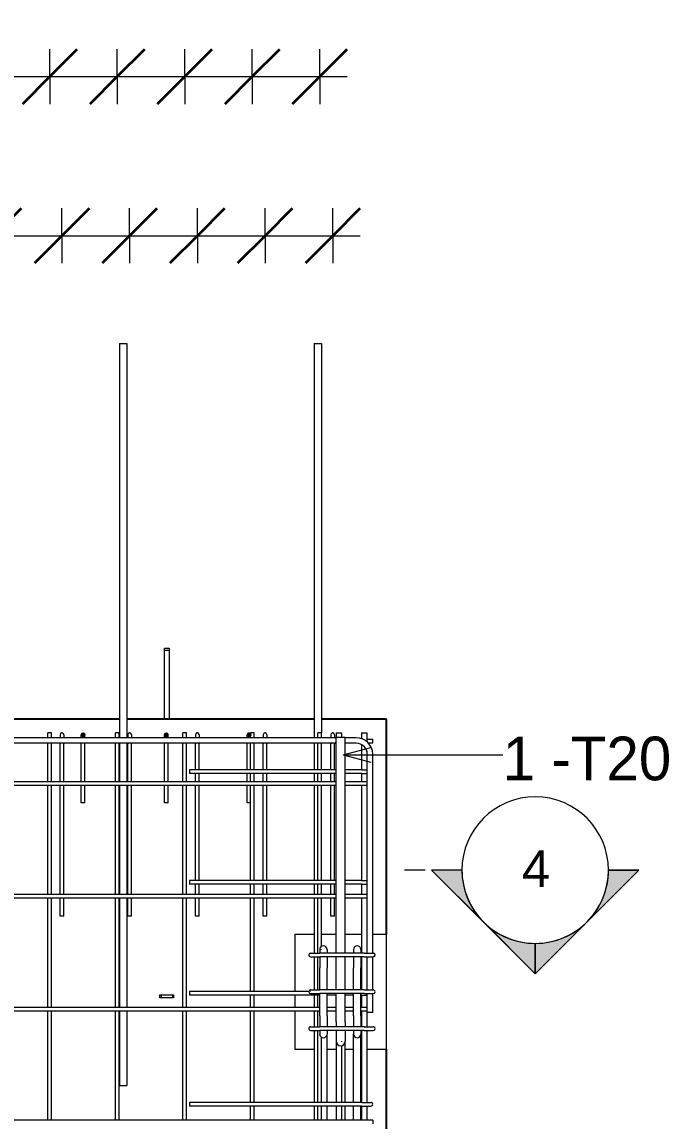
# Model space of a CAD drawing. Header units: millimetres. Extents: x -6138 to 17183, y 2886 to 77066.
# Drawn here: x -2346 to -934, y 5320 to 7722 of the extents above; entities that cross this region are included whole.
import ezdxf

# ---------------------------------------------------------------- set-up
doc = ezdxf.new("R2010")
doc.units = ezdxf.units.MM
for name, color, linetype, lineweight in [('A-ANNO-DIMS', 211, 'Continuous', 9), ('A-ANNO-DIMS-40', 211, 'Continuous', 9), ('A-GENM', 13, 'Continuous', 18), ('A-WALL', 113, 'Continuous', 25), ('G-ANNO-SYMB', 111, 'Continuous', 9), ('S-BEAM', 12, 'Continuous', 18), ('S-RBAR', 171, 'Continuous', 18), ('S-RBAR-IDEN', 171, 'Continuous', 9)]:
    doc.layers.add(name, color=color, linetype=linetype, lineweight=lineweight)
doc.styles.add('Arial', font='arial.ttf', dxfattribs={"height": 80})
doc.styles.add('Nirmala UI', font='Nirmala.ttf', dxfattribs={"height": 95.25})
doc.dimstyles.new('Arc_Length_-_2_5mm_Arial', dxfattribs={"dimscale": 304.8, "dimtxt": 100.546939, "dimasz": 0.393701, "dimexe": 0.19685, "dimexo": 0.0625, "dimgap": 0.229659, "dimtad": 1, "dimdec": 0, "dimzin": 0, "dimdsep": 46, "dimtxsty": 'Arial', "dimblk1": 'OBLIQUE', "dimblk2": 'OBLIQUE', "dimsah": 1, "dimcen": 0.09, "dimdle": 0.19685, "dimazin": 0, "dimtfac": 1, "dimtdec": 4, "dimtix": 1, "dimtmove": 0, "dimatfit": 3, "dimfxl": 0.19685, "dimfxlon": 1, "dimtvp": 1, "dimtolj": 1, "dimtzin": 0, "dimarcsym": 2})
doc.dimstyles.new('Arc_Length_-_2_5mm_Arial_1', dxfattribs={"dimscale": 304.8, "dimtxt": 100.546939, "dimasz": 0.393701, "dimexe": 0.19685, "dimexo": 0.0625, "dimgap": 0.229659, "dimtad": 1, "dimdec": 0, "dimzin": 0, "dimdsep": 46, "dimtxsty": 'Nirmala UI', "dimblk1": 'OBLIQUE', "dimblk2": 'OBLIQUE', "dimsah": 1, "dimcen": 0.09, "dimdle": 0.19685, "dimazin": 0, "dimtfac": 1, "dimtdec": 4, "dimtix": 1, "dimtmove": 0, "dimatfit": 3, "dimfxl": 0.19685, "dimfxlon": 1, "dimtvp": 1, "dimtolj": 1, "dimtzin": 0, "dimarcsym": 2})

# ---------------------------------------------------------------- blocks, each defined once
blk = doc.blocks.new('RR spread anchor face based - RR-SA-1_4-160-614768-Elevation Front 1')
at = {"layer": 'A-GENM'}
for p, q in [((-3735.4, 5597.7), (-3732.9, 5597.7)), ((-3735.4, 5591.7), (-3735.4, 5597.7)), ((-3732.9, 5597.7), (-3707.9, 5597.7)), ((-3732.9, 5597.7), (-3732.9, 5591.7)), ((-3707.9, 5597.7), (-3705.4, 5597.7)), ((-3707.9, 5597.7), (-3707.9, 5591.7)), ((-3705.4, 5597.7), (-3705.4, 5591.7)), ((-3732.9, 5591.7), (-3735.4, 5591.7)), ((-3707.9, 5591.7), (-3732.9, 5591.7)), ((-3705.4, 5591.7), (-3707.9, 5591.7))]:
    blk.add_line(p, q, dxfattribs=at)
blk = doc.blocks.new('RR spread anchor face based - RR-SA-2_5-250-614728-Elevation Front 1')
at = {"layer": 'A-GENM'}
for p, q in [((-3725.4, 6350), (-3725.4, 6355)), ((-3725.4, 6355), (-3715.4, 6355)), ((-3725.4, 6199.7), (-3725.4, 6350)), ((-3715.4, 6350), (-3725.4, 6350)), ((-3715.4, 6355), (-3715.4, 6350)), ((-3715.4, 6350), (-3715.4, 6199.7))]:
    blk.add_line(p, q, dxfattribs=at)
blk = doc.blocks.new('DIMBLOCK12-Elevation Front 1')
at = {"layer": 'A-ANNO-DIMS-40', "lineweight": 35}
for p, q in [((-2407.3, 7255.1), (-2347.3, 7315.1)), ((-2259.4, 7255.1), (-2199.4, 7315.1)), ((-2407.3, 7255.1), (-2467.3, 7195.1)), ((-2259.4, 7255.1), (-2319.4, 7195.1))]:
    blk.add_line(p, q, dxfattribs=at)
at = {"layer": 'A-ANNO-DIMS-40'}
for p, q in [((-2407.3, 7255.1), (-2407.3, 7315.1)), ((-2259.4, 7255.1), (-2259.4, 7315.1)), ((-2407.3, 7255.1), (-2259.4, 7255.1)), ((-2407.3, 7255.1), (-2407.3, 7195.1)), ((-2259.4, 7255.1), (-2259.4, 7195.1))]:
    blk.add_line(p, q, dxfattribs=at)
blk = doc.blocks.new('_Oblique')
at = {"color": 0, "linetype": 'ByBlock', "lineweight": -2}
blk.add_line((-0.5, -0.5), (0.5, 0.5), dxfattribs=at)
blk = doc.blocks.new('DIMBLOCK13-Elevation Front 1')
at = {"layer": 'A-ANNO-DIMS-40', "lineweight": 35}
for p, q in [((-2259.4, 7255.1), (-2199.4, 7315.1)), ((-2111.5, 7255.1), (-2051.5, 7315.1)), ((-2259.4, 7255.1), (-2319.4, 7195.1)), ((-2111.5, 7255.1), (-2171.5, 7195.1))]:
    blk.add_line(p, q, dxfattribs=at)
at = {"layer": 'A-ANNO-DIMS-40'}
for p, q in [((-2259.4, 7255.1), (-2259.4, 7315.1)), ((-2111.5, 7255.1), (-2111.5, 7315.1)), ((-2259.4, 7255.1), (-2111.5, 7255.1)), ((-2259.4, 7255.1), (-2259.4, 7195.1)), ((-2111.5, 7255.1), (-2111.5, 7195.1))]:
    blk.add_line(p, q, dxfattribs=at)
blk = doc.blocks.new('DIMBLOCK14-Elevation Front 1')
at = {"layer": 'A-ANNO-DIMS-40', "lineweight": 35}
for p, q in [((-2111.5, 7255.1), (-2051.5, 7315.1)), ((-1963.5, 7255.1), (-1903.5, 7315.1)), ((-2111.5, 7255.1), (-2171.5, 7195.1)), ((-1963.5, 7255.1), (-2023.5, 7195.1))]:
    blk.add_line(p, q, dxfattribs=at)
at = {"layer": 'A-ANNO-DIMS-40'}
for p, q in [((-2111.5, 7255.1), (-2111.5, 7315.1)), ((-1963.5, 7255.1), (-1963.5, 7315.1)), ((-2111.5, 7255.1), (-1963.5, 7255.1)), ((-2111.5, 7255.1), (-2111.5, 7195.1)), ((-1963.5, 7255.1), (-1963.5, 7195.1))]:
    blk.add_line(p, q, dxfattribs=at)
blk = doc.blocks.new('DIMBLOCK15-Elevation Front 1')
at = {"layer": 'A-ANNO-DIMS-40', "lineweight": 35}
for p, q in [((-1963.5, 7255.1), (-1903.5, 7315.1)), ((-1815.6, 7255.1), (-1755.6, 7315.1)), ((-1963.5, 7255.1), (-2023.5, 7195.1)), ((-1815.6, 7255.1), (-1875.6, 7195.1))]:
    blk.add_line(p, q, dxfattribs=at)
at = {"layer": 'A-ANNO-DIMS-40'}
for p, q in [((-1963.5, 7255.1), (-1963.5, 7315.1)), ((-1815.6, 7255.1), (-1815.6, 7315.1)), ((-1963.5, 7255.1), (-1815.6, 7255.1)), ((-1963.5, 7255.1), (-1963.5, 7195.1)), ((-1815.6, 7255.1), (-1815.6, 7195.1))]:
    blk.add_line(p, q, dxfattribs=at)
blk = doc.blocks.new('DIMBLOCK16-Elevation Front 1')
at = {"layer": 'A-ANNO-DIMS-40', "lineweight": 35}
for p, q in [((-1815.6, 7255.1), (-1755.6, 7315.1)), ((-1667.7, 7255.1), (-1607.7, 7315.1)), ((-1815.6, 7255.1), (-1875.6, 7195.1)), ((-1667.7, 7255.1), (-1727.7, 7195.1))]:
    blk.add_line(p, q, dxfattribs=at)
at = {"layer": 'A-ANNO-DIMS-40'}
for p, q in [((-1815.6, 7255.1), (-1815.6, 7315.1)), ((-1667.7, 7255.1), (-1667.7, 7315.1)), ((-1815.6, 7255.1), (-1607.7, 7255.1)), ((-1815.6, 7255.1), (-1815.6, 7195.1)), ((-1667.7, 7255.1), (-1667.7, 7195.1))]:
    blk.add_line(p, q, dxfattribs=at)
blk = doc.blocks.new('DIMBLOCK17-Elevation Front 1')
at = {"layer": 'A-ANNO-DIMS-40', "lineweight": 35}
for p, q in [((-4034.5, 7255.1), (-3974.5, 7315.1)), ((-3886.6, 7255.1), (-3826.6, 7315.1)), ((-3738.6, 7255.1), (-3678.6, 7315.1)), ((-3590.7, 7255.1), (-3530.7, 7315.1)), ((-3442.8, 7255.1), (-3382.8, 7315.1)), ((-3294.9, 7255.1), (-3234.9, 7315.1)), ((-3146.9, 7255.1), (-3086.9, 7315.1)), ((-2999, 7255.1), (-2939, 7315.1)), ((-2851.1, 7255.1), (-2791.1, 7315.1)), ((-2703.2, 7255.1), (-2643.2, 7315.1)), ((-2555.2, 7255.1), (-2495.2, 7315.1)), ((-2407.3, 7255.1), (-2347.3, 7315.1)), ((-2259.4, 7255.1), (-2199.4, 7315.1)), ((-2111.5, 7255.1), (-2051.5, 7315.1)), ((-1963.5, 7255.1), (-1903.5, 7315.1)), ((-1815.6, 7255.1), (-1755.6, 7315.1)), ((-1667.7, 7255.1), (-1607.7, 7315.1)), ((-4034.5, 7255.1), (-4094.5, 7195.1)), ((-3886.6, 7255.1), (-3946.6, 7195.1)), ((-3738.6, 7255.1), (-3798.6, 7195.1)), ((-3590.7, 7255.1), (-3650.7, 7195.1)), ((-3442.8, 7255.1), (-3502.8, 7195.1)), ((-3294.9, 7255.1), (-3354.9, 7195.1)), ((-3146.9, 7255.1), (-3206.9, 7195.1)), ((-2999, 7255.1), (-3059, 7195.1)), ((-2851.1, 7255.1), (-2911.1, 7195.1)), ((-2703.2, 7255.1), (-2763.2, 7195.1)), ((-2555.2, 7255.1), (-2615.2, 7195.1)), ((-2407.3, 7255.1), (-2467.3, 7195.1)), ((-2259.4, 7255.1), (-2319.4, 7195.1)), ((-2111.5, 7255.1), (-2171.5, 7195.1)), ((-1963.5, 7255.1), (-2023.5, 7195.1)), ((-1815.6, 7255.1), (-1875.6, 7195.1)), ((-1667.7, 7255.1), (-1727.7, 7195.1))]:
    blk.add_line(p, q, dxfattribs=at)
at = {"layer": 'A-ANNO-DIMS-40'}
for p, q in [((-4034.5, 7255.1), (-4034.5, 7315.1)), ((-3886.6, 7255.1), (-3886.6, 7315.1)), ((-3738.6, 7255.1), (-3738.6, 7315.1)), ((-3590.7, 7255.1), (-3590.7, 7315.1)), ((-3442.8, 7255.1), (-3442.8, 7315.1)), ((-3294.9, 7255.1), (-3294.9, 7315.1)), ((-3146.9, 7255.1), (-3146.9, 7315.1)), ((-2999, 7255.1), (-2999, 7315.1)), ((-2851.1, 7255.1), (-2851.1, 7315.1)), ((-2703.2, 7255.1), (-2703.2, 7315.1)), ((-2555.2, 7255.1), (-2555.2, 7315.1)), ((-2407.3, 7255.1), (-2407.3, 7315.1)), ((-2259.4, 7255.1), (-2259.4, 7315.1)), ((-2111.5, 7255.1), (-2111.5, 7315.1)), ((-1963.5, 7255.1), (-1963.5, 7315.1)), ((-1815.6, 7255.1), (-1815.6, 7315.1)), ((-1667.7, 7255.1), (-1667.7, 7315.1)), ((-4094.5, 7255.1), (-1607.7, 7255.1)), ((-4094.5, 7255.1), (-3886.6, 7255.1)), ((-4034.5, 7255.1), (-4034.5, 7195.1)), ((-3886.6, 7255.1), (-3738.6, 7255.1)), ((-3886.6, 7255.1), (-3886.6, 7195.1)), ((-3738.6, 7255.1), (-3590.7, 7255.1)), ((-3738.6, 7255.1), (-3738.6, 7195.1)), ((-3590.7, 7255.1), (-3442.8, 7255.1)), ((-3590.7, 7255.1), (-3590.7, 7195.1)), ((-3442.8, 7255.1), (-3294.9, 7255.1)), ((-3442.8, 7255.1), (-3442.8, 7195.1)), ((-3294.9, 7255.1), (-3146.9, 7255.1)), ((-3294.9, 7255.1), (-3294.9, 7195.1)), ((-3146.9, 7255.1), (-2999, 7255.1)), ((-3146.9, 7255.1), (-3146.9, 7195.1)), ((-2999, 7255.1), (-2851.1, 7255.1)), ((-2999, 7255.1), (-2999, 7195.1)), ((-2851.1, 7255.1), (-2703.2, 7255.1)), ((-2851.1, 7255.1), (-2851.1, 7195.1)), ((-2703.2, 7255.1), (-2555.2, 7255.1)), ((-2703.2, 7255.1), (-2703.2, 7195.1)), ((-2555.2, 7255.1), (-2407.3, 7255.1)), ((-2555.2, 7255.1), (-2555.2, 7195.1)), ((-2407.3, 7255.1), (-2259.4, 7255.1)), ((-2407.3, 7255.1), (-2407.3, 7195.1)), ((-2259.4, 7255.1), (-2111.5, 7255.1)), ((-2259.4, 7255.1), (-2259.4, 7195.1)), ((-2111.5, 7255.1), (-1963.5, 7255.1)), ((-2111.5, 7255.1), (-2111.5, 7195.1)), ((-1963.5, 7255.1), (-1815.6, 7255.1)), ((-1963.5, 7255.1), (-1963.5, 7195.1)), ((-1815.6, 7255.1), (-1607.7, 7255.1)), ((-1815.6, 7255.1), (-1815.6, 7195.1)), ((-1667.7, 7255.1), (-1667.7, 7195.1))]:
    blk.add_line(p, q, dxfattribs=at)
blk = doc.blocks.new('_None')
blk = doc.blocks.new('DIMBLOCK29-Elevation Front 1')
at = {"layer": 'A-ANNO-DIMS-40', "lineweight": 35}
for p, q in [((-2433, 7602.5), (-2373, 7662.5)), ((-2285.7, 7602.5), (-2225.7, 7662.5)), ((-2433, 7602.5), (-2493, 7542.5)), ((-2285.7, 7602.5), (-2345.7, 7542.5))]:
    blk.add_line(p, q, dxfattribs=at)
at = {"layer": 'A-ANNO-DIMS-40'}
for p, q in [((-2433, 7602.5), (-2433, 7662.5)), ((-2285.7, 7602.5), (-2285.7, 7662.5)), ((-2433, 7602.5), (-2285.7, 7602.5)), ((-2433, 7602.5), (-2433, 7542.5)), ((-2285.7, 7602.5), (-2285.7, 7542.5))]:
    blk.add_line(p, q, dxfattribs=at)
blk = doc.blocks.new('DIMBLOCK30-Elevation Front 1')
at = {"layer": 'A-ANNO-DIMS-40', "lineweight": 35}
for p, q in [((-2285.7, 7602.5), (-2225.7, 7662.5)), ((-2138.3, 7602.5), (-2078.3, 7662.5)), ((-2285.7, 7602.5), (-2345.7, 7542.5)), ((-2138.3, 7602.5), (-2198.3, 7542.5))]:
    blk.add_line(p, q, dxfattribs=at)
at = {"layer": 'A-ANNO-DIMS-40'}
for p, q in [((-2285.7, 7602.5), (-2285.7, 7662.5)), ((-2138.3, 7602.5), (-2138.3, 7662.5)), ((-2285.7, 7602.5), (-2138.3, 7602.5)), ((-2285.7, 7602.5), (-2285.7, 7542.5)), ((-2138.3, 7602.5), (-2138.3, 7542.5))]:
    blk.add_line(p, q, dxfattribs=at)
blk = doc.blocks.new('DIMBLOCK31-Elevation Front 1')
at = {"layer": 'A-ANNO-DIMS-40', "lineweight": 35}
for p, q in [((-2138.3, 7602.5), (-2078.3, 7662.5)), ((-1991, 7602.5), (-1931, 7662.5)), ((-2138.3, 7602.5), (-2198.3, 7542.5)), ((-1991, 7602.5), (-2051, 7542.5))]:
    blk.add_line(p, q, dxfattribs=at)
at = {"layer": 'A-ANNO-DIMS-40'}
for p, q in [((-2138.3, 7602.5), (-2138.3, 7662.5)), ((-1991, 7602.5), (-1991, 7662.5)), ((-2138.3, 7602.5), (-1991, 7602.5)), ((-2138.3, 7602.5), (-2138.3, 7542.5)), ((-1991, 7602.5), (-1991, 7542.5))]:
    blk.add_line(p, q, dxfattribs=at)
blk = doc.blocks.new('DIMBLOCK32-Elevation Front 1')
at = {"layer": 'A-ANNO-DIMS-40', "lineweight": 35}
for p, q in [((-1991, 7602.5), (-1931, 7662.5)), ((-1843.6, 7602.5), (-1783.6, 7662.5)), ((-1991, 7602.5), (-2051, 7542.5)), ((-1843.6, 7602.5), (-1903.6, 7542.5))]:
    blk.add_line(p, q, dxfattribs=at)
at = {"layer": 'A-ANNO-DIMS-40'}
for p, q in [((-1991, 7602.5), (-1991, 7662.5)), ((-1843.6, 7602.5), (-1843.6, 7662.5)), ((-1991, 7602.5), (-1843.6, 7602.5)), ((-1991, 7602.5), (-1991, 7542.5)), ((-1843.6, 7602.5), (-1843.6, 7542.5))]:
    blk.add_line(p, q, dxfattribs=at)
blk = doc.blocks.new('DIMBLOCK33-Elevation Front 1')
at = {"layer": 'A-ANNO-DIMS-40', "lineweight": 35}
for p, q in [((-1843.6, 7602.5), (-1783.6, 7662.5)), ((-1696.3, 7602.5), (-1636.3, 7662.5)), ((-1843.6, 7602.5), (-1903.6, 7542.5)), ((-1696.3, 7602.5), (-1756.3, 7542.5))]:
    blk.add_line(p, q, dxfattribs=at)
at = {"layer": 'A-ANNO-DIMS-40'}
for p, q in [((-1843.6, 7602.5), (-1843.6, 7662.5)), ((-1696.3, 7602.5), (-1696.3, 7662.5)), ((-1843.6, 7602.5), (-1636.3, 7602.5)), ((-1843.6, 7602.5), (-1843.6, 7542.5)), ((-1696.3, 7602.5), (-1696.3, 7542.5))]:
    blk.add_line(p, q, dxfattribs=at)
blk = doc.blocks.new('DIMBLOCK34-Elevation Front 1')
at = {"layer": 'A-ANNO-DIMS-40', "lineweight": 35}
for p, q in [((-4053.7, 7602.5), (-3993.7, 7662.5)), ((-3906.4, 7602.5), (-3846.4, 7662.5)), ((-3759, 7602.5), (-3699, 7662.5)), ((-3611.7, 7602.5), (-3551.7, 7662.5)), ((-3464.4, 7602.5), (-3404.4, 7662.5)), ((-3317, 7602.5), (-3257, 7662.5)), ((-3169.7, 7602.5), (-3109.7, 7662.5)), ((-3022.4, 7602.5), (-2962.4, 7662.5)), ((-2875, 7602.5), (-2815, 7662.5)), ((-2727.7, 7602.5), (-2667.7, 7662.5)), ((-2580.3, 7602.5), (-2520.3, 7662.5)), ((-2433, 7602.5), (-2373, 7662.5)), ((-2285.7, 7602.5), (-2225.7, 7662.5)), ((-2138.3, 7602.5), (-2078.3, 7662.5)), ((-1991, 7602.5), (-1931, 7662.5)), ((-1843.6, 7602.5), (-1783.6, 7662.5)), ((-1696.3, 7602.5), (-1636.3, 7662.5)), ((-4053.7, 7602.5), (-4113.7, 7542.5)), ((-3906.4, 7602.5), (-3966.4, 7542.5)), ((-3759, 7602.5), (-3819, 7542.5)), ((-3611.7, 7602.5), (-3671.7, 7542.5)), ((-3464.4, 7602.5), (-3524.4, 7542.5)), ((-3317, 7602.5), (-3377, 7542.5)), ((-3169.7, 7602.5), (-3229.7, 7542.5)), ((-3022.4, 7602.5), (-3082.4, 7542.5)), ((-2875, 7602.5), (-2935, 7542.5)), ((-2727.7, 7602.5), (-2787.7, 7542.5)), ((-2580.3, 7602.5), (-2640.3, 7542.5)), ((-2433, 7602.5), (-2493, 7542.5)), ((-2285.7, 7602.5), (-2345.7, 7542.5)), ((-2138.3, 7602.5), (-2198.3, 7542.5)), ((-1991, 7602.5), (-2051, 7542.5)), ((-1843.6, 7602.5), (-1903.6, 7542.5)), ((-1696.3, 7602.5), (-1756.3, 7542.5))]:
    blk.add_line(p, q, dxfattribs=at)
at = {"layer": 'A-ANNO-DIMS-40'}
for p, q in [((-4053.7, 7602.5), (-4053.7, 7662.5)), ((-3906.4, 7602.5), (-3906.4, 7662.5)), ((-3759, 7602.5), (-3759, 7662.5)), ((-3611.7, 7602.5), (-3611.7, 7662.5)), ((-3464.4, 7602.5), (-3464.4, 7662.5)), ((-3317, 7602.5), (-3317, 7662.5)), ((-3169.7, 7602.5), (-3169.7, 7662.5)), ((-3022.4, 7602.5), (-3022.4, 7662.5)), ((-2875, 7602.5), (-2875, 7662.5)), ((-2727.7, 7602.5), (-2727.7, 7662.5)), ((-2580.3, 7602.5), (-2580.3, 7662.5)), ((-2433, 7602.5), (-2433, 7662.5)), ((-2285.7, 7602.5), (-2285.7, 7662.5)), ((-2138.3, 7602.5), (-2138.3, 7662.5)), ((-1991, 7602.5), (-1991, 7662.5)), ((-1843.6, 7602.5), (-1843.6, 7662.5)), ((-1696.3, 7602.5), (-1696.3, 7662.5)), ((-4113.7, 7602.5), (-1636.3, 7602.5)), ((-4113.7, 7602.5), (-3906.4, 7602.5)), ((-4053.7, 7602.5), (-4053.7, 7542.5)), ((-3906.4, 7602.5), (-3759, 7602.5)), ((-3906.4, 7602.5), (-3906.4, 7542.5)), ((-3759, 7602.5), (-3611.7, 7602.5)), ((-3759, 7602.5), (-3759, 7542.5)), ((-3611.7, 7602.5), (-3464.4, 7602.5)), ((-3611.7, 7602.5), (-3611.7, 7542.5)), ((-3464.4, 7602.5), (-3317, 7602.5)), ((-3464.4, 7602.5), (-3464.4, 7542.5)), ((-3317, 7602.5), (-3169.7, 7602.5)), ((-3317, 7602.5), (-3317, 7542.5)), ((-3169.7, 7602.5), (-3022.4, 7602.5)), ((-3169.7, 7602.5), (-3169.7, 7542.5)), ((-3022.4, 7602.5), (-2875, 7602.5)), ((-3022.4, 7602.5), (-3022.4, 7542.5)), ((-2875, 7602.5), (-2727.7, 7602.5)), ((-2875, 7602.5), (-2875, 7542.5)), ((-2727.7, 7602.5), (-2580.3, 7602.5)), ((-2727.7, 7602.5), (-2727.7, 7542.5)), ((-2580.3, 7602.5), (-2433, 7602.5)), ((-2580.3, 7602.5), (-2580.3, 7542.5)), ((-2433, 7602.5), (-2285.7, 7602.5)), ((-2433, 7602.5), (-2433, 7542.5)), ((-2285.7, 7602.5), (-2138.3, 7602.5)), ((-2285.7, 7602.5), (-2285.7, 7542.5)), ((-2138.3, 7602.5), (-1991, 7602.5)), ((-2138.3, 7602.5), (-2138.3, 7542.5)), ((-1991, 7602.5), (-1843.6, 7602.5)), ((-1991, 7602.5), (-1991, 7542.5)), ((-1843.6, 7602.5), (-1636.3, 7602.5)), ((-1843.6, 7602.5), (-1843.6, 7542.5)), ((-1696.3, 7602.5), (-1696.3, 7542.5))]:
    blk.add_line(p, q, dxfattribs=at)
blk = doc.blocks.new('Detail View - M_Section Head - Filled SHOP DWG-600895-Elevation Front 1')
at = {"layer": 'G-ANNO-SYMB'}
h = blk.add_hatch(color=256, dxfattribs=at)
edge = h.paths.add_edge_path()
edge.add_line((-1452, 4670.2), (-1385.7, 4670.2))
edge.add_arc((-1225.7, 4670.2), 160, 180, 225)
edge.add_line((-1338.8, 4557.1), (-1452, 4670.2))
h = blk.add_hatch(color=256, dxfattribs=at)
edge = h.paths.add_edge_path()
edge.add_line((-999.4, 4670.2), (-1112.6, 4557.1))
edge.add_arc((-1225.7, 4670.2), 160, 315, 360)
edge.add_line((-1065.7, 4670.2), (-999.4, 4670.2))
h = blk.add_hatch(color=256, dxfattribs=at)
edge = h.paths.add_edge_path()
edge.add_line((-1225.7, 4443.9), (-1338.8, 4557.1))
edge.add_arc((-1225.7, 4670.2), 160, 225, 270)
edge.add_line((-1225.7, 4510.2), (-1225.7, 4443.9))
h = blk.add_hatch(color=256, dxfattribs=at)
edge = h.paths.add_edge_path()
edge.add_line((-1225.7, 4443.9), (-1225.7, 4510.2))
edge.add_arc((-1225.7, 4670.2), 160, 270, 315)
edge.add_line((-1112.6, 4557.1), (-1225.7, 4443.9))
for p, q in [((-1225.7, 4443.9), (-1452, 4670.2)), ((-1385.7, 4670.2), (-1452, 4670.2)), ((-1452, 4670.2), (-1338.8, 4557.1)), ((-1385.7, 4670.2), (-1452, 4670.2)), ((-1225.7, 4443.9), (-999.4, 4670.2)), ((-1112.6, 4557.1), (-999.4, 4670.2)), ((-1065.7, 4670.2), (-999.4, 4670.2)), ((-999.4, 4670.2), (-1065.7, 4670.2)), ((-1338.8, 4557.1), (-1225.7, 4443.9)), ((-1225.7, 4443.9), (-1112.6, 4557.1)), ((-1225.7, 4510.2), (-1225.7, 4443.9)), ((-1225.7, 4443.9), (-1225.7, 4510.2))]:
    blk.add_line(p, q, dxfattribs=at)
for start, end in [(360, 180), (180, 360), (180, 225), (315, 0), (225, 270), (270, 315)]:
    blk.add_arc((-1225.7, 4670.2), 160, start, end, dxfattribs=at)

msp = doc.modelspace()

# ---------------------------------------------------------------- hatches: boundary and pattern name
at = {"layer": 'S-RBAR'}
for points in [[(-2212.9, 6161.3), (-2208.9, 6165.3), (-2212.9, 6169.3), (-2216.9, 6165.3)], [(-2031.6, 6161.3), (-2027.6, 6165.3), (-2031.6, 6169.3), (-2035.6, 6165.3), (-2034.8, 6164.4)], [(-1850.4, 6161.3), (-1846.4, 6165.3), (-1850.4, 6169.3), (-1854.4, 6165.3)]]:
    msp.add_hatch(color=256, dxfattribs=at).paths.add_polyline_path(points)
h = msp.add_hatch(color=256, dxfattribs=at)
edge = h.paths.add_edge_path()
edge.add_arc((-2212.9, 6165.3), 4, 0, 360)
h = msp.add_hatch(color=256, dxfattribs=at)
edge = h.paths.add_edge_path()
edge.add_arc((-2031.6, 6165.3), 4, 0, 360)
h = msp.add_hatch(color=256, dxfattribs=at)
edge = h.paths.add_edge_path()
edge.add_arc((-1850.4, 6165.3), 4, 0, 360)

# ---------------------------------------------------------------- linework, layer by layer
at = {"layer": 'A-WALL'}
for p, q in [((-2133.4, 6199.7), (-2617.4, 6199.7)), ((-1708.4, 6199.7), (-2117.4, 6199.7)), ((-1550.4, 6199.7), (-1692.4, 6199.7)), ((-1550.4, 5729.8), (-1550.4, 6199.7)), ((-1550.4, 3269.7), (-1550.4, 5479.7))]:
    msp.add_line(p, q, dxfattribs=at)
at = {"layer": 'G-ANNO-SYMB'}
msp.add_line((-1465.7, 5870.2), (-1511.1, 5870.2), dxfattribs=at)
at = {"layer": 'S-BEAM'}
for p, q in [((-1750.4, 5729.7), (-1750.4, 5605.2)), ((-1708.4, 5729.7), (-1750.4, 5729.7)), ((-1660.4, 5729.7), (-1692.3, 5729.7)), ((-1605.4, 5729.7), (-1640.4, 5729.7)), ((-1592.4, 5729.7), (-1593.4, 5729.7)), ((-1550.4, 5729.7), (-1580.4, 5729.7)), ((-1550.4, 5479.7), (-1550.4, 5729.7)), ((-1750.4, 5597.2), (-1750.4, 5570.6)), ((-1750.4, 5562.6), (-1750.4, 5479.7)), ((-1750.4, 5479.7), (-1708.4, 5479.7)), ((-1680.4, 5479.7), (-1660.4, 5479.7)), ((-1640.4, 5479.7), (-1622.4, 5479.7)), ((-1606.4, 5479.7), (-1605.4, 5479.7)), ((-1593.4, 5479.7), (-1550.4, 5479.7))]:
    msp.add_line(p, q, dxfattribs=at)
at = {"layer": 'S-RBAR'}
for p, q in [((-2133.4, 7019.7), (-2133.4, 6159.2)), ((-2133.4, 7019.7), (-2117.4, 7019.7)), ((-2117.4, 7019.7), (-2117.4, 6159.2)), ((-1708.4, 7019.7), (-1708.4, 6159.2)), ((-1708.4, 7019.7), (-1692.4, 7019.7)), ((-1692.4, 7019.7), (-1692.4, 6169.7)), ((-1660.4, 6159.2), (-3490.4, 6159.2)), ((-2281.7, 6169.7), (-2289.7, 6169.7)), ((-2289.7, 6159.2), (-2289.7, 6169.7)), ((-2281.7, 6159.2), (-2281.7, 6169.7)), ((-2263.4, 6165.7), (-2263.4, 6159.3)), ((-2255.4, 6165.7), (-2255.4, 6159.3)), ((-2212.9, 6169.3), (-2216.9, 6165.3)), ((-2216.9, 6159.4), (-2216.9, 6165.3)), ((-2216.9, 6165.3), (-2212.9, 6161.3)), ((-2208.9, 6165.3), (-2212.9, 6169.3)), ((-2212.9, 6161.3), (-2208.9, 6165.3)), ((-2208.9, 6159.4), (-2208.9, 6165.3)), ((-2134.3, 6169.7), (-2142.3, 6169.7)), ((-2142.3, 6159.2), (-2142.3, 6169.7)), ((-2134.3, 6159.2), (-2134.3, 6169.7)), ((-2115.5, 6165.7), (-2115.5, 6159.3)), ((-2107.5, 6165.7), (-2107.5, 6159.3)), ((-2031.6, 6169.3), (-2035.6, 6165.3)), ((-2035.6, 6159.4), (-2035.6, 6165.3)), ((-2035.6, 6165.3), (-2034.8, 6164.4)), ((-2034.8, 6164.4), (-2031.6, 6161.3)), ((-2027.6, 6165.3), (-2031.6, 6169.3)), ((-2031.6, 6161.3), (-2027.6, 6165.3)), ((-2027.6, 6159.4), (-2027.6, 6165.3)), ((-1987, 6169.7), (-1995, 6169.7)), ((-1995, 6159.2), (-1995, 6169.7)), ((-1987, 6159.2), (-1987, 6169.7)), ((-1967.5, 6165.7), (-1967.5, 6159.3)), ((-1959.5, 6165.7), (-1959.5, 6159.3)), ((-1850.4, 6169.3), (-1854.4, 6165.3)), ((-1854.4, 6159.4), (-1854.4, 6165.3)), ((-1854.4, 6165.3), (-1850.4, 6161.3)), ((-1846.4, 6165.3), (-1850.4, 6169.3)), ((-1850.4, 6161.3), (-1846.4, 6165.3)), ((-1839.6, 6169.7), (-1847.6, 6169.7)), ((-1847.6, 6159.2), (-1847.6, 6169.7)), ((-1839.6, 6159.2), (-1839.6, 6169.7)), ((-1819.6, 6165.7), (-1819.6, 6159.3)), ((-1811.6, 6165.7), (-1811.6, 6159.3)), ((-1692.3, 6169.7), (-1700.3, 6169.7)), ((-1700.3, 6159.2), (-1700.3, 6169.7)), ((-1692.3, 6159.2), (-1692.3, 6169.7)), ((-1671.7, 6165.7), (-1671.7, 6159.3)), ((-1663.7, 6165.7), (-1663.7, 6159.3)), ((-1660.4, 6169.7), (-1660.4, 6159.7)), ((-1660.4, 6169.7), (-1648.4, 6169.7)), ((-1640.4, 6159.7), (-1660.4, 6159.7)), ((-1660.4, 5688.9), (-1660.4, 6159.7)), ((-1648.4, 6169.7), (-1648.4, 6159.7)), ((-1640.4, 5688.9), (-1640.4, 6159.7)), ((-1616.4, 6159.2), (-1640.4, 6159.2)), ((-1605.4, 6169.7), (-1605.4, 6157.3)), ((-1605.4, 6169.7), (-1593.4, 6169.7)), ((-1593.4, 6169.7), (-1593.4, 6150.6)), ((-1593.4, 6156.3), (-1580.4, 6156.3)), ((-1590.7, 6148.3), (-1580.4, 6148.3)), ((-1580.4, 6148.3), (-1580.4, 6156.3)), ((-1660.4, 6147.2), (-3490.4, 6147.2)), ((-2289.7, 6063), (-2289.7, 6147.2)), ((-2281.7, 6063), (-2281.7, 6147.2)), ((-2263.4, 6147.4), (-2263.4, 6145.7)), ((-2263.4, 6063), (-2263.4, 6145.7)), ((-2255.4, 6147.4), (-2255.4, 6145.7)), ((-2255.4, 6063), (-2255.4, 6145.7)), ((-2216.9, 6145.3), (-2216.9, 6147.4)), ((-2216.9, 6063), (-2216.9, 6145.3)), ((-2208.9, 6145.3), (-2208.9, 6147.4)), ((-2208.9, 6063), (-2208.9, 6145.3)), ((-2142.3, 6063), (-2142.3, 6147.2)), ((-2134.3, 6063), (-2134.3, 6147.2)), ((-2133.4, 6147.2), (-2133.4, 6063)), ((-2117.4, 6147.2), (-2117.4, 6063)), ((-2115.5, 6147.4), (-2115.5, 6145.7)), ((-2115.5, 6063), (-2115.5, 6145.7)), ((-2107.5, 6147.4), (-2107.5, 6145.7)), ((-2107.5, 6063), (-2107.5, 6145.7)), ((-2035.6, 6145.3), (-2035.6, 6147.4)), ((-2035.6, 6063), (-2035.6, 6145.3)), ((-2027.6, 6145.3), (-2027.6, 6147.4)), ((-2027.6, 6063), (-2027.6, 6145.3)), ((-1995, 6063), (-1995, 6147.2)), ((-1987, 6063), (-1987, 6147.2)), ((-1967.5, 6147.4), (-1967.5, 6145.7)), ((-1967.5, 6089.2), (-1967.5, 6145.7)), ((-1959.5, 6147.4), (-1959.5, 6145.7)), ((-1959.5, 6089.2), (-1959.5, 6145.7)), ((-1854.4, 6145.3), (-1854.4, 6147.4)), ((-1854.4, 6089.2), (-1854.4, 6145.3)), ((-1847.6, 6089.2), (-1847.6, 6147.2)), ((-1839.6, 6089.2), (-1839.6, 6147.2)), ((-1819.6, 6147.4), (-1819.6, 6145.7)), ((-1819.6, 6089.2), (-1819.6, 6145.7)), ((-1811.6, 6147.4), (-1811.6, 6145.7)), ((-1811.6, 6089.2), (-1811.6, 6145.7)), ((-1708.4, 6147.2), (-1708.4, 6089.2)), ((-1700.3, 6089.2), (-1700.3, 6147.2)), ((-1692.3, 6089.2), (-1692.3, 6147.2)), ((-1671.7, 6147.4), (-1671.7, 6145.7)), ((-1671.7, 6089.2), (-1671.7, 6145.7)), ((-1663.7, 6147.4), (-1663.7, 6145.7)), ((-1663.7, 6089.2), (-1663.7, 6145.7)), ((-1616.4, 6147.2), (-1640.4, 6147.2)), ((-1605.4, 6144.4), (-1605.4, 6089.2)), ((-1593.4, 6129.9), (-1593.4, 6089.2)), ((-1592.4, 5688.9), (-1592.4, 6123.2)), ((-1580.4, 5688.9), (-1580.4, 6123.2)), ((-1660.4, 6089.2), (-1980.4, 6089.2)), ((-1980.4, 6089.2), (-1980.4, 6081.2)), ((-1660.4, 6081.2), (-1980.4, 6081.2)), ((-1967.5, 6063), (-1967.5, 6081.2)), ((-1959.5, 6063), (-1959.5, 6081.2)), ((-1854.4, 6063), (-1854.4, 6081.2)), ((-1847.6, 6063), (-1847.6, 6081.2)), ((-1839.6, 6063), (-1839.6, 6081.2)), ((-1819.6, 6063), (-1819.6, 6081.2)), ((-1811.6, 6063), (-1811.6, 6081.2)), ((-1708.4, 6081.2), (-1708.4, 6063)), ((-1700.3, 6063), (-1700.3, 6081.2)), ((-1692.3, 6063), (-1692.3, 6081.2)), ((-1671.7, 6063), (-1671.7, 6081.2)), ((-1663.7, 6063), (-1663.7, 6081.2)), ((-1604.4, 6089.2), (-1640.4, 6089.2)), ((-1604.4, 6081.2), (-1640.4, 6081.2)), ((-1605.4, 6081.2), (-1605.4, 6063)), ((-1604.4, 6089.2), (-1592, 6089.2)), ((-1604.4, 6081.2), (-1592, 6081.2)), ((-1593.4, 6081.2), (-1593.4, 6063)), ((-1660.4, 6063), (-3490.4, 6063)), ((-1660.4, 6055), (-3490.4, 6055)), ((-2289.7, 5816.8), (-2289.7, 6055)), ((-2281.7, 5816.8), (-2281.7, 6055)), ((-2263.4, 5816.8), (-2263.4, 6055)), ((-2255.4, 5816.8), (-2255.4, 6055)), ((-2216.9, 6016.8), (-2216.9, 6055)), ((-2208.9, 6016.8), (-2208.9, 6055)), ((-2142.3, 5816.8), (-2142.3, 6055)), ((-2134.3, 5816.8), (-2134.3, 6055)), ((-2133.4, 6055), (-2133.4, 5816.8)), ((-2117.4, 6055), (-2117.4, 5816.8)), ((-2115.5, 5816.8), (-2115.5, 6055)), ((-2107.5, 5816.8), (-2107.5, 6055)), ((-2035.6, 6016.8), (-2035.6, 6055)), ((-2027.6, 6016.8), (-2027.6, 6055)), ((-1995, 5816.8), (-1995, 6055)), ((-1987, 5816.8), (-1987, 6055)), ((-1967.5, 5847.2), (-1967.5, 6055)), ((-1959.5, 5847.2), (-1959.5, 6055)), ((-1854.4, 6016.8), (-1854.4, 6055)), ((-1847.6, 5847.2), (-1847.6, 6055)), ((-1839.6, 5847.2), (-1839.6, 6055)), ((-1819.6, 5847.2), (-1819.6, 6055)), ((-1811.6, 5847.2), (-1811.6, 6055)), ((-1708.4, 6055), (-1708.4, 5847.2)), ((-1700.3, 5847.2), (-1700.3, 6055)), ((-1692.3, 5847.2), (-1692.3, 6055)), ((-1671.7, 5847.2), (-1671.7, 6055)), ((-1663.7, 5847.2), (-1663.7, 6055)), ((-1592.4, 6063), (-1640.4, 6063)), ((-1592.4, 6055), (-1640.4, 6055)), ((-1605.4, 6055), (-1605.4, 5847.2)), ((-1593.4, 6055), (-1593.4, 5847.2)), ((-2208.9, 6016.8), (-2216.9, 6016.8)), ((-2027.6, 6016.8), (-2035.6, 6016.8)), ((-1847.6, 6016.8), (-1854.4, 6016.8)), ((-1660.4, 5847.2), (-1980.4, 5847.2)), ((-1980.4, 5847.2), (-1980.4, 5839.2)), ((-1660.4, 5839.2), (-1980.4, 5839.2)), ((-1967.5, 5816.8), (-1967.5, 5839.2)), ((-1959.5, 5816.8), (-1959.5, 5839.2)), ((-1847.6, 5816.8), (-1847.6, 5839.2)), ((-1839.6, 5816.8), (-1839.6, 5839.2)), ((-1819.6, 5816.8), (-1819.6, 5839.2)), ((-1811.6, 5816.8), (-1811.6, 5839.2)), ((-1708.4, 5839.2), (-1708.4, 5816.8)), ((-1700.3, 5816.8), (-1700.3, 5839.2)), ((-1692.3, 5816.8), (-1692.3, 5839.2)), ((-1671.7, 5816.8), (-1671.7, 5839.2)), ((-1663.7, 5816.8), (-1663.7, 5839.2)), ((-1604.4, 5847.2), (-1640.4, 5847.2)), ((-1604.4, 5839.2), (-1640.4, 5839.2)), ((-1605.4, 5839.2), (-1605.4, 5816.8)), ((-1604.4, 5847.2), (-1592, 5847.2)), ((-1604.4, 5839.2), (-1592, 5839.2)), ((-1593.4, 5839.2), (-1593.4, 5816.8)), ((-1660.4, 5816.8), (-3490.4, 5816.8)), ((-1592.4, 5816.8), (-1640.4, 5816.8)), ((-1660.4, 5808.8), (-3490.4, 5808.8)), ((-2289.7, 5570.6), (-2289.7, 5808.8)), ((-2281.7, 5570.6), (-2281.7, 5808.8)), ((-2263.4, 5769.7), (-2263.4, 5808.8)), ((-2255.4, 5769.7), (-2255.4, 5808.8)), ((-2142.3, 5570.6), (-2142.3, 5808.8)), ((-2134.3, 5570.6), (-2134.3, 5808.8)), ((-2133.4, 5808.8), (-2133.4, 5570.6)), ((-2117.4, 5808.8), (-2117.4, 5570.6)), ((-2115.5, 5769.7), (-2115.5, 5808.8)), ((-2107.5, 5769.7), (-2107.5, 5808.8)), ((-1995, 5570.6), (-1995, 5808.8)), ((-1987, 5570.6), (-1987, 5808.8)), ((-1967.5, 5769.7), (-1967.5, 5808.8)), ((-1959.5, 5769.7), (-1959.5, 5808.8)), ((-1847.6, 5605.2), (-1847.6, 5808.8)), ((-1839.6, 5605.2), (-1839.6, 5808.8)), ((-1819.6, 5769.7), (-1819.6, 5808.8)), ((-1811.6, 5769.7), (-1811.6, 5808.8)), ((-1708.4, 5808.8), (-1708.4, 5688.9)), ((-1700.3, 5688.9), (-1700.3, 5808.8)), ((-1692.3, 5703.8), (-1692.3, 5808.8)), ((-1671.7, 5769.7), (-1671.7, 5808.8)), ((-1663.7, 5769.7), (-1663.7, 5808.8)), ((-1592.4, 5808.8), (-1640.4, 5808.8)), ((-1605.4, 5808.8), (-1605.4, 5688.9)), ((-1593.4, 5808.8), (-1593.4, 5688.9)), ((-2255.4, 5769.7), (-2263.4, 5769.7)), ((-2107.5, 5769.7), (-2115.5, 5769.7)), ((-1959.5, 5769.7), (-1967.5, 5769.7)), ((-1811.6, 5769.7), (-1819.6, 5769.7)), ((-1663.7, 5769.7), (-1671.7, 5769.7)), ((-1696.4, 5696.9), (-1696.4, 5689.5)), ((-1692.3, 5696.9), (-1692.3, 5697.4)), ((-1680.4, 5696.9), (-1680.4, 5689.5)), ((-1622.4, 5696.9), (-1622.4, 5689.5)), ((-1606.4, 5696.9), (-1606.4, 5689.5)), ((-1716.4, 5688.9), (-1696.4, 5688.9)), ((-1716.4, 5680.9), (-1696.4, 5680.9)), ((-1708.4, 5680.9), (-1708.4, 5608.6)), ((-1700.3, 5608.6), (-1700.3, 5680.9)), ((-1599.4, 5688.9), (-1696.4, 5688.9)), ((-1696.4, 5681.6), (-1696.4, 5656.9)), ((-1599.4, 5680.9), (-1696.4, 5680.9)), ((-1680.4, 5681.6), (-1680.4, 5656.9)), ((-1660.4, 5608.6), (-1660.4, 5680.9)), ((-1640.4, 5608.6), (-1640.4, 5680.9)), ((-1622.4, 5681.6), (-1622.4, 5656.9)), ((-1606.4, 5681.6), (-1606.4, 5656.9)), ((-1605.4, 5680.9), (-1605.4, 5608.6)), ((-1599.4, 5688.9), (-1579.4, 5688.9)), ((-1599.4, 5680.9), (-1579.4, 5680.9)), ((-1593.4, 5680.9), (-1593.4, 5608.6)), ((-1592.4, 5608.6), (-1592.4, 5680.9)), ((-1580.4, 5608.6), (-1580.4, 5680.9)), ((-1696.4, 5608.6), (-1696.4, 5656.9)), ((-1680.4, 5608.6), (-1680.4, 5656.9)), ((-1622.4, 5608.6), (-1622.4, 5656.9)), ((-1606.4, 5608.6), (-1606.4, 5656.9)), ((-1720.3, 5605.2), (-1980.4, 5605.2)), ((-1980.4, 5605.2), (-1980.4, 5597.2)), ((-1696.4, 5597.2), (-1980.4, 5597.2)), ((-1847.6, 5570.6), (-1847.6, 5597.2)), ((-1839.6, 5570.6), (-1839.6, 5597.2)), ((-1716.4, 5605.2), (-1717, 5605.2)), ((-1716.4, 5608.6), (-1696.4, 5608.6)), ((-1716.4, 5600.6), (-1696.4, 5600.6)), ((-1708.4, 5597.2), (-1708.4, 5570.6)), ((-1700.3, 5570.6), (-1700.3, 5597.2)), ((-1599.4, 5608.6), (-1696.4, 5608.6)), ((-1696.4, 5552.3), (-1696.4, 5600.6)), ((-1599.4, 5600.6), (-1696.4, 5600.6)), ((-1680.4, 5552.3), (-1680.4, 5600.6)), ((-1660.4, 5597.2), (-1680.4, 5597.2)), ((-1660.4, 5538.8), (-1660.4, 5600.6)), ((-1640.4, 5538.8), (-1640.4, 5600.6)), ((-1622.4, 5597.2), (-1640.4, 5597.2)), ((-1622.4, 5552.3), (-1622.4, 5600.6)), ((-1606.4, 5552.3), (-1606.4, 5600.6)), ((-1604.4, 5597.2), (-1606.4, 5597.2)), ((-1605.4, 5597.2), (-1605.4, 5570.6)), ((-1604.4, 5597.2), (-1592, 5597.2)), ((-1599.4, 5608.6), (-1579.4, 5608.6)), ((-1599.4, 5600.6), (-1579.4, 5600.6)), ((-1593.4, 5597.2), (-1593.4, 5570.6)), ((-1592.4, 5559.2), (-1592.4, 5600.6)), ((-1580.4, 5559.2), (-1580.4, 5600.6)), ((-1696.4, 5570.6), (-3449.3, 5570.6)), ((-1696.4, 5562.6), (-3449.3, 5562.6)), ((-2289.7, 5324.3), (-2289.7, 5562.6)), ((-2281.7, 5324.3), (-2281.7, 5562.6)), ((-2142.3, 5324.3), (-2142.3, 5562.6)), ((-2134.3, 5324.3), (-2134.3, 5562.6)), ((-2133.4, 5562.6), (-2133.4, 5399.7)), ((-2117.4, 5562.6), (-2117.4, 5399.7)), ((-1995, 5324.3), (-1995, 5562.6)), ((-1987, 5324.3), (-1987, 5562.6)), ((-1847.6, 5363.2), (-1847.6, 5562.6)), ((-1839.6, 5363.2), (-1839.6, 5562.6)), ((-1708.4, 5562.6), (-1708.4, 5528.3)), ((-1700.3, 5528.3), (-1700.3, 5562.6)), ((-1696.4, 5552.3), (-1696.4, 5527.6)), ((-1660.4, 5570.6), (-1680.4, 5570.6)), ((-1660.4, 5562.6), (-1680.4, 5562.6)), ((-1680.4, 5552.3), (-1680.4, 5527.6)), ((-1622.4, 5570.6), (-1640.4, 5570.6)), ((-1622.4, 5562.6), (-1640.4, 5562.6)), ((-1622.4, 5552.3), (-1622.4, 5527.6)), ((-1592.4, 5570.6), (-1606.4, 5570.6)), ((-1592.4, 5562.6), (-1606.4, 5562.6)), ((-1606.4, 5552.3), (-1606.4, 5527.6)), ((-1605.4, 5562.6), (-1605.4, 5528.3)), ((-1593.4, 5562.6), (-1593.4, 5528.3)), ((-1580.4, 5559.2), (-1592.4, 5559.2)), ((-1716.4, 5528.3), (-1696.4, 5528.3)), ((-1599.4, 5528.3), (-1696.4, 5528.3)), ((-1660.4, 5538.8), (-1660.4, 5528)), ((-1640.4, 5538.8), (-1640.4, 5528)), ((-1599.4, 5528.3), (-1579.4, 5528.3)), ((-1716.4, 5520.3), (-1696.4, 5520.3)), ((-1708.4, 5520.3), (-1708.4, 5363.2)), ((-1700.3, 5363.2), (-1700.3, 5520.3)), ((-1599.4, 5520.3), (-1696.4, 5520.3)), ((-1696.4, 5519.7), (-1696.4, 5512.3)), ((-1696.4, 5511.4), (-1696.4, 5512.3)), ((-1692.3, 5363.2), (-1692.3, 5505.4)), ((-1680.4, 5519.7), (-1680.4, 5512.3)), ((-1680.4, 5472.3), (-1680.4, 5512.3)), ((-1660.4, 5520.1), (-1660.4, 5496.8)), ((-1640.4, 5520.1), (-1640.4, 5496.8)), ((-1622.4, 5519.7), (-1622.4, 5512.3)), ((-1622.4, 5472.3), (-1622.4, 5512.3)), ((-1606.4, 5519.7), (-1606.4, 5512.3)), ((-1606.4, 5472.3), (-1606.4, 5512.3)), ((-1605.4, 5520.3), (-1605.4, 5363.2)), ((-1599.4, 5520.3), (-1579.4, 5520.3)), ((-1593.4, 5520.3), (-1593.4, 5363.2)), ((-1660.4, 5496.8), (-1660.4, 5363.2)), ((-1648.4, 5496.8), (-1648.4, 5495.2)), ((-1648.4, 5487), (-1648.4, 5363.2)), ((-1640.4, 5454.8), (-1640.4, 5496.8)), ((-1680.4, 5363.2), (-1680.4, 5472.3)), ((-1640.4, 5363.2), (-1640.4, 5454.8)), ((-1622.4, 5363.2), (-1622.4, 5472.3)), ((-1606.4, 5363.2), (-1606.4, 5472.3)), ((-2133.4, 5399.7), (-2117.4, 5399.7)), ((-1604.4, 5363.2), (-1980.4, 5363.2)), ((-1980.4, 5363.2), (-1980.4, 5355.2)), ((-1604.4, 5355.2), (-1980.4, 5355.2)), ((-1847.6, 5324.3), (-1847.6, 5355.2)), ((-1839.6, 5324.3), (-1839.6, 5355.2)), ((-1708.4, 5355.2), (-1708.4, 5324.3)), ((-1700.3, 5324.3), (-1700.3, 5355.2)), ((-1692.3, 5324.3), (-1692.3, 5355.2)), ((-1680.4, 5324.3), (-1680.4, 5355.2)), ((-1660.4, 5355.2), (-1660.4, 5324.3)), ((-1648.4, 5355.2), (-1648.4, 5324.3)), ((-1640.4, 5324.3), (-1640.4, 5355.2)), ((-1622.4, 5324.3), (-1622.4, 5355.2)), ((-1606.4, 5324.3), (-1606.4, 5355.2)), ((-1605.4, 5355.2), (-1605.4, 5324.3)), ((-1604.4, 5363.2), (-1584.4, 5363.2)), ((-1604.4, 5355.2), (-1584.4, 5355.2)), ((-1593.4, 5355.2), (-1593.4, 5324.3)), ((-1580.4, 5324.3), (-4170.4, 5324.3)), ((-1580.4, 5324.3), (-1580.4, 5316.3))]:
    msp.add_line(p, q, dxfattribs=at)
for centre in [(-2212.9, 6165.3), (-2031.6, 6165.3), (-1850.4, 6165.3)]:
    msp.add_circle(centre, 4, dxfattribs=at)
for centre, radius, start, end in [((-2259.4, 6165.7), 4, 0, 180), ((-2259.4, 6165.7), 4, 105, 144.4069), ((-2259.4, 6165.7), 4, 35.5931, 75), ((-2259.4, 6165.7), 4, 0, 15), ((-2212.9, 6165.3), 4, 0, 180), ((-2111.5, 6165.7), 4, 0, 180), ((-2111.5, 6165.7), 4, 105, 144.4069), ((-2111.5, 6165.7), 4, 35.5931, 75), ((-2111.5, 6165.7), 4, 0, 15), ((-2031.6, 6165.3), 4, 0, 180), ((-1963.5, 6165.7), 4, 0, 180), ((-1963.5, 6165.7), 4, 105, 144.4069), ((-1963.5, 6165.7), 4, 35.5931, 75), ((-1963.5, 6165.7), 4, 0, 15), ((-1850.4, 6165.3), 4, 46.4726, 180), ((-1815.6, 6165.7), 4, 0, 180), ((-1815.6, 6165.7), 4, 105, 144.4069), ((-1815.6, 6165.7), 4, 35.5931, 75), ((-1815.6, 6165.7), 4, 0, 15), ((-1667.7, 6165.7), 4, 0, 180), ((-1667.7, 6165.7), 4, 105, 144.4069), ((-1667.7, 6165.7), 4, 35.5931, 75), ((-1667.7, 6165.7), 4, 0, 15), ((-1616.4, 6123.2), 36, 360, 90), ((-1616.4, 6123.2), 24, 0, 90), ((-1688.4, 5696.9), 8, 0, 180), ((-1688.4, 5696.9), 8, 0, 15), ((-1614.4, 5696.9), 8, 0, 180), ((-1614.4, 5696.9), 8, 0, 15), ((-1716.4, 5684.9), 4, 90, 270), ((-1716.4, 5684.9), 4, 120, 165), ((-1716.4, 5684.9), 4, 120, 165), ((-1716.4, 5684.9), 4, 195, 240), ((-1716.4, 5684.9), 4, 195, 240), ((-1716.4, 5684.9), 4, 90, 105), ((-1716.4, 5684.9), 4, 90, 105), ((-1579.4, 5684.9), 4, 75, 90), ((-1579.4, 5684.9), 4, 270, 90), ((-1579.4, 5684.9), 4, 15, 60), ((-1579.4, 5684.9), 4, 300, 345), ((-1716.4, 5604.6), 4, 90, 270), ((-1716.4, 5604.6), 4, 120, 165), ((-1716.4, 5604.6), 4, 120, 165), ((-1716.4, 5604.6), 4, 90, 105), ((-1716.4, 5604.6), 4, 90, 105), ((-1579.4, 5604.6), 4, 75, 90), ((-1579.4, 5604.6), 4, 270, 90), ((-1579.4, 5604.6), 4, 15, 60), ((-1579.4, 5604.6), 4, 300, 345), ((-1716.4, 5524.3), 4, 90, 270), ((-1716.4, 5524.3), 4, 120, 165), ((-1716.4, 5524.3), 4, 120, 165), ((-1716.4, 5524.3), 4, 195, 240), ((-1716.4, 5524.3), 4, 195, 240), ((-1716.4, 5524.3), 4, 90, 105), ((-1716.4, 5524.3), 4, 90, 105), ((-1579.4, 5524.3), 4, 75, 90), ((-1579.4, 5524.3), 4, 270, 90), ((-1579.4, 5524.3), 4, 15, 60), ((-1579.4, 5524.3), 4, 300, 345), ((-1688.4, 5512.3), 8, 180, 0), ((-1614.4, 5512.3), 8, 180, 0), ((-1650.4, 5496.8), 10, 180, 0), ((-1584.4, 5359.2), 4, 75, 90), ((-1584.4, 5359.2), 4, 270, 90), ((-1584.4, 5359.2), 4, 15, 60), ((-1584.4, 5359.2), 4, 300, 345)]:
    msp.add_arc(centre, radius, start, end, dxfattribs=at)
at = {"layer": 'S-RBAR-IDEN'}
for q in [(-1584.9, 6138), (-1584.9, 6105.8), (-1296.7, 6121.9)]:
    msp.add_line((-1644.9, 6121.9), q, dxfattribs=at)

# ---------------------------------------------------------------- block references
at = {"layer": 'A-GENM'}
for name in ['RR spread anchor face based - RR-SA-2_5-250-614728-Elevation Front 1', 'RR spread anchor face based - RR-SA-1_4-160-614768-Elevation Front 1']:
    msp.add_blockref(name, (1690, 0), dxfattribs=at)
at = {"layer": 'G-ANNO-SYMB'}
msp.add_blockref('Detail View - M_Section Head - Filled SHOP DWG-600895-Elevation Front 1', (0, 1200), dxfattribs=at)

# ---------------------------------------------------------------- texts
at = {"layer": 'G-ANNO-SYMB', "insert": (-1255, 5913.3), "char_height": 80, "width": 76.962, "attachment_point": 1, "style": 'Arial'}
msp.add_mtext('4', dxfattribs=at)
at = {"layer": 'S-RBAR-IDEN', "insert": (-1296.7, 6161.6), "char_height": 95.25, "width": 464.979, "attachment_point": 1, "style": 'Nirmala UI'}
msp.add_mtext('1 -T20', dxfattribs=at)

# ---------------------------------------------------------------- dimensions: what is measured, and where the dimension line sits
at = {"layer": 'A-ANNO-DIMS'}
for base, p1, p2, text, dimstyle, override, picture, middle in [((-1696.3, 7602.5), (-4053.7, 7542.5), (-1696.3, 7542.5), '2357', 'Arc_Length_-_2_5mm_Arial_1', {"dimpost": '<>', "dimblk1": 'None', "dimblk2": 'None', "dimsah": 1, "dimfxl": 2357.415156}, 'DIMBLOCK34-Elevation Front 1', (-2875, 7721.7)), ((-2285.7, 7602.5), (-2433, 7542.5), (-2285.7, 7542.5), ' ', 'Arc_Length_-_2_5mm_Arial_1', {"dimpost": '<>', "dimfxl": 147.338447}, 'DIMBLOCK29-Elevation Front 1', (-2359.3, 7602.5)), ((-2138.3, 7602.5), (-2285.7, 7542.5), (-2138.3, 7542.5), ' ', 'Arc_Length_-_2_5mm_Arial_1', {"dimpost": '<>', "dimfxl": 147.338447}, 'DIMBLOCK30-Elevation Front 1', (-2212, 7602.5)), ((-1991, 7602.5), (-2138.3, 7542.5), (-1991, 7542.5), ' ', 'Arc_Length_-_2_5mm_Arial_1', {"dimpost": '<>', "dimfxl": 147.338447}, 'DIMBLOCK31-Elevation Front 1', (-2064.7, 7602.5)), ((-1843.6, 7602.5), (-1991, 7542.5), (-1843.6, 7542.5), ' ', 'Arc_Length_-_2_5mm_Arial_1', {"dimpost": '<>', "dimfxl": 147.338447}, 'DIMBLOCK32-Elevation Front 1', (-1917.3, 7602.5)), ((-1696.3, 7602.5), (-1843.6, 7542.5), (-1696.3, 7542.5), ' ', 'Arc_Length_-_2_5mm_Arial_1', {"dimpost": '<>', "dimfxl": 147.338447}, 'DIMBLOCK33-Elevation Front 1', (-1770, 7602.5)), ((-1667.7, 7255.1), (-4034.5, 7195.1), (-1667.7, 7195.1), '2367', 'Arc_Length_-_2_5mm_Arial', {"dimpost": '<>', "dimblk1": 'None', "dimblk2": 'None', "dimsah": 1, "dimfxl": 2366.787375}, 'DIMBLOCK17-Elevation Front 1', (-2851.1, 7366)), ((-2259.4, 7255.1), (-2407.3, 7195.1), (-2259.4, 7195.1), ' ', 'Arc_Length_-_2_5mm_Arial', {"dimpost": '<>', "dimfxl": 147.924211}, 'DIMBLOCK12-Elevation Front 1', (-2333.4, 7255.1)), ((-2111.5, 7255.1), (-2259.4, 7195.1), (-2111.5, 7195.1), ' ', 'Arc_Length_-_2_5mm_Arial', {"dimpost": '<>', "dimfxl": 147.924211}, 'DIMBLOCK13-Elevation Front 1', (-2185.4, 7255.1)), ((-1963.5, 7255.1), (-2111.5, 7195.1), (-1963.5, 7195.1), ' ', 'Arc_Length_-_2_5mm_Arial', {"dimpost": '<>', "dimfxl": 147.924211}, 'DIMBLOCK14-Elevation Front 1', (-2037.5, 7255.1)), ((-1815.6, 7255.1), (-1963.5, 7195.1), (-1815.6, 7195.1), ' ', 'Arc_Length_-_2_5mm_Arial', {"dimpost": '<>', "dimfxl": 147.924211}, 'DIMBLOCK15-Elevation Front 1', (-1889.6, 7255.1)), ((-1667.7, 7255.1), (-1815.6, 7195.1), (-1667.7, 7195.1), ' ', 'Arc_Length_-_2_5mm_Arial', {"dimpost": '<>', "dimfxl": 147.924211}, 'DIMBLOCK16-Elevation Front 1', (-1741.7, 7255.1))]:
    dim = msp.add_linear_dim(base=base, p1=p1, p2=p2, text=text, dimstyle=dimstyle, override=override, dxfattribs=at)
    dim.commit()
    dim.dimension.update_dxf_attribs({"geometry": picture, "text_midpoint": middle})

doc.saveas('drawing.dxf')
